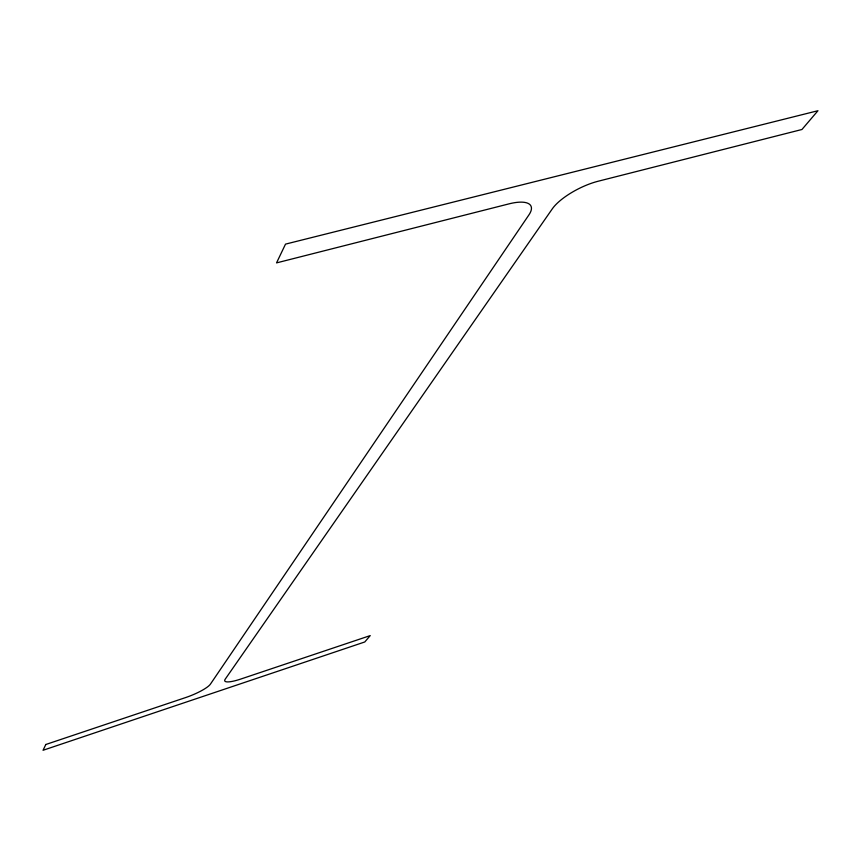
<?xml version="1.0" encoding="UTF-8"?>
<svg xmlns="http://www.w3.org/2000/svg" width="861" height="861" viewBox="0 0 861 861"><rect width="100%" height="100%" fill="white"/><g stroke="black" fill="none" stroke-linecap="round" stroke-linejoin="round"><path stroke-width="1.29" d="M45.816 744.496L43.05 750.275L364.784 641.972L370.23 635.601L240.703 679.081A22.397 4.628 -22.4 0 1 225.205 679.189L552.288 208.868A38.164 12.937 -26.9 0 1 598.137 181.24L801.946 129.494L817.95 110.725L285.518 244.126L276.532 262.896L508.98 203.874A38.627 13.518 -26.1 0 1 528.945 214.873L210.428 684.129A22.709 4.714 -22.1 0 1 185.546 697.593L45.816 744.496"/></g></svg>
